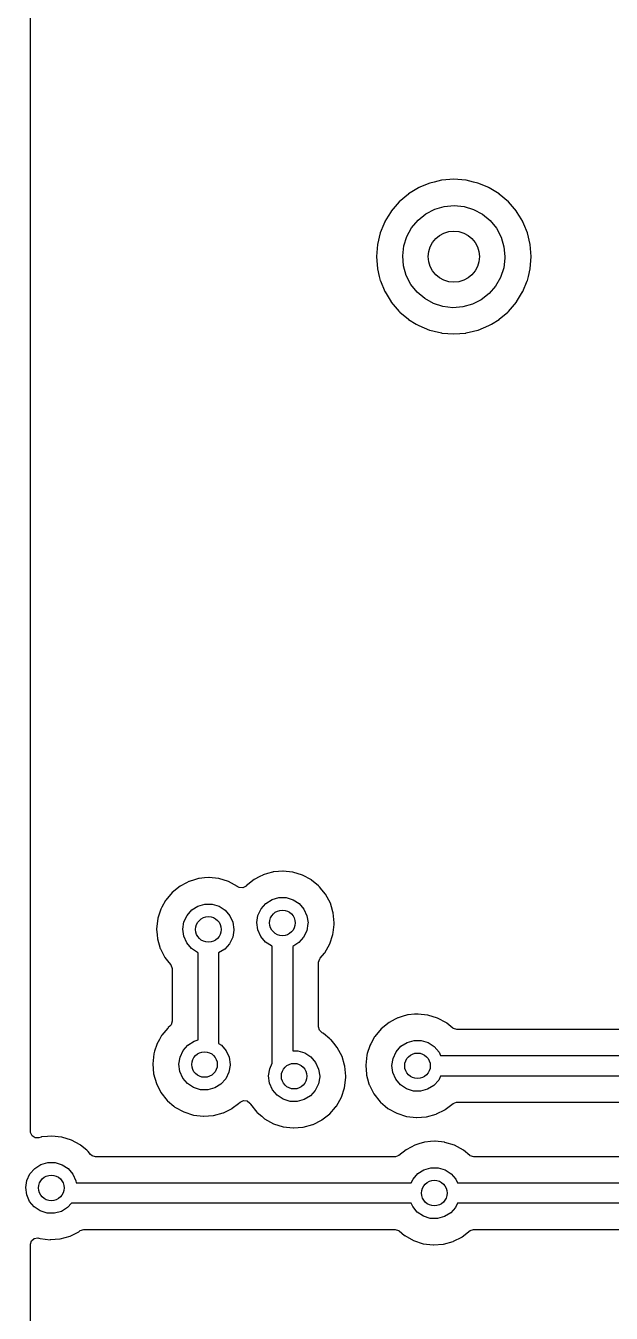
# Model space of a CAD drawing. Extents: x 83 to 134, y -229 to -45.
# Drawn here: x 82.96 to 94.42, y -193.43 to -168.26 of the extents above; entities that cross this region are included whole.
import ezdxf

# ---------------------------------------------------------------- set-up
doc = ezdxf.new("R2010")
doc.units = 0
doc.layers.add('BLACK', color=7, linetype='CONTINUOUS')

msp = doc.modelspace()

# ---------------------------------------------------------------- linework, layer by layer
at = {"layer": 'BLACK', "linetype": 'CONTINUOUS'}
for p, q in [((83.0585, -189.882), (83.0585, -45.0845)), ((90.6472, -171.425), (90.4532, -171.544)), ((90.6514, -171.423), (90.6472, -171.425)), ((90.656, -171.421), (90.6514, -171.423)), ((90.8662, -171.334), (90.656, -171.421)), ((90.656, -171.421), (90.656, -171.421)), ((90.8708, -171.332), (90.8662, -171.334)), ((90.8662, -171.334), (90.8662, -171.334)), ((90.951, -171.312), (90.8708, -171.332)), ((91.0969, -171.277), (90.951, -171.312)), ((91.1017, -171.276), (91.0969, -171.277)), ((91.0969, -171.277), (91.0969, -171.277)), ((91.3384, -171.258), (91.1017, -171.276)), ((91.5751, -171.276), (91.3384, -171.258)), ((91.5799, -171.277), (91.5751, -171.276)), ((91.7258, -171.312), (91.5799, -171.277)), ((91.5799, -171.277), (91.5799, -171.277)), ((91.806, -171.332), (91.7258, -171.312)), ((91.8106, -171.334), (91.806, -171.332)), ((92.0208, -171.421), (91.8106, -171.334)), ((91.8106, -171.334), (91.8106, -171.334)), ((92.0254, -171.423), (92.0208, -171.421)), ((92.0208, -171.421), (92.0208, -171.421)), ((92.0296, -171.425), (92.0254, -171.423)), ((92.2236, -171.544), (92.0296, -171.425)), ((90.2684, -171.701), (90.1142, -171.881)), ((90.449, -171.547), (90.2684, -171.701)), ((90.4532, -171.544), (90.449, -171.547)), ((90.4532, -171.544), (90.4532, -171.544)), ((92.2278, -171.547), (92.2236, -171.544)), ((92.2236, -171.544), (92.2236, -171.544)), ((92.4084, -171.701), (92.2278, -171.547)), ((92.5626, -171.881), (92.4084, -171.701)), ((90.1116, -171.886), (90.0543, -171.979)), ((90.1142, -171.881), (90.1116, -171.886)), ((90.1116, -171.886), (90.1116, -171.886)), ((90.6387, -172.056), (90.7908, -171.934)), ((90.7908, -171.934), (90.9638, -171.844)), ((90.9638, -171.844), (91.151, -171.789)), ((91.151, -171.789), (91.3454, -171.771)), ((91.3454, -171.771), (91.5395, -171.791)), ((91.5395, -171.791), (91.7259, -171.849)), ((91.7259, -171.849), (91.8976, -171.942)), ((91.8976, -171.942), (92.048, -172.066)), ((92.5652, -171.886), (92.5626, -171.881)), ((92.6225, -171.979), (92.5652, -171.886)), ((92.5652, -171.886), (92.5652, -171.886)), ((89.9682, -172.137), (89.8993, -172.303)), ((89.9883, -172.088), (89.9682, -172.137)), ((89.9902, -172.084), (89.9883, -172.088)), ((89.9883, -172.088), (89.9883, -172.088)), ((90.0543, -171.979), (89.9902, -172.084)), ((90.4193, -172.377), (90.5133, -172.206)), ((90.5133, -172.206), (90.6387, -172.056)), ((92.048, -172.066), (92.1713, -172.217)), ((92.1713, -172.217), (92.2629, -172.39)), ((92.6866, -172.084), (92.6225, -171.979)), ((92.6885, -172.088), (92.6866, -172.084)), ((92.7086, -172.137), (92.6885, -172.088)), ((92.6885, -172.088), (92.6885, -172.088)), ((92.7775, -172.303), (92.7086, -172.137)), ((89.8993, -172.303), (89.8439, -172.534)), ((90.3603, -172.563), (90.4193, -172.377)), ((92.2629, -172.39), (92.3194, -172.577)), ((92.8329, -172.534), (92.7775, -172.303)), ((89.8439, -172.534), (89.8252, -172.771)), ((90.3385, -172.757), (90.3603, -172.563)), ((92.3194, -172.577), (92.3384, -172.771)), ((92.8516, -172.771), (92.8329, -172.534)), ((89.8252, -172.771), (89.8439, -173.008)), ((90.3548, -172.951), (90.3385, -172.757)), ((90.4086, -173.139), (90.3548, -172.951)), ((92.338, -172.799), (92.3135, -172.992)), ((92.3384, -172.771), (92.338, -172.799)), ((92.8329, -173.008), (92.8516, -172.771)), ((89.8439, -173.008), (89.845, -173.012)), ((89.845, -173.012), (89.845, -173.012)), ((89.845, -173.012), (89.88, -173.158)), ((89.88, -173.158), (89.8993, -173.238)), ((90.4978, -173.313), (90.4086, -173.139)), ((92.2519, -173.178), (92.1555, -173.347)), ((92.3135, -172.992), (92.2519, -173.178)), ((92.7775, -173.238), (92.7968, -173.158)), ((92.7968, -173.158), (92.8318, -173.012)), ((92.8318, -173.012), (92.8329, -173.008)), ((92.8318, -173.012), (92.8318, -173.012)), ((89.8993, -173.238), (89.9012, -173.243)), ((89.9012, -173.243), (89.9012, -173.243)), ((89.9012, -173.243), (89.987, -173.45)), ((89.987, -173.45), (89.9902, -173.458)), ((89.9902, -173.458), (89.9927, -173.462)), ((89.9927, -173.462), (90.1116, -173.656)), ((90.6191, -173.465), (90.4978, -173.313)), ((90.7677, -173.592), (90.6191, -173.465)), ((92.1555, -173.347), (92.028, -173.495)), ((92.5652, -173.656), (92.6841, -173.462)), ((92.6841, -173.462), (92.6866, -173.458)), ((92.6866, -173.458), (92.6898, -173.45)), ((92.6898, -173.45), (92.7756, -173.243)), ((92.7756, -173.243), (92.7775, -173.238)), ((92.7756, -173.243), (92.7756, -173.243)), ((90.1116, -173.656), (90.1116, -173.656)), ((90.1116, -173.656), (90.1142, -173.66)), ((90.1142, -173.66), (90.2684, -173.841)), ((90.9381, -173.687), (90.7677, -173.592)), ((91.1237, -173.747), (90.9381, -173.687)), ((91.7, -173.703), (91.512, -173.756)), ((91.8742, -173.615), (91.7, -173.703)), ((92.028, -173.495), (91.8742, -173.615)), ((92.4084, -173.841), (92.5626, -173.66)), ((92.5626, -173.66), (92.5652, -173.656)), ((92.5652, -173.656), (92.5652, -173.656)), ((90.2684, -173.841), (90.2722, -173.844)), ((90.2722, -173.844), (90.2837, -173.854)), ((90.2837, -173.854), (90.449, -173.995)), ((91.3175, -173.771), (91.1237, -173.747)), ((91.512, -173.756), (91.3175, -173.771)), ((92.2278, -173.995), (92.3931, -173.854)), ((92.3931, -173.854), (92.4046, -173.844)), ((92.4046, -173.844), (92.4084, -173.841)), ((90.449, -173.995), (90.4532, -173.998)), ((90.4532, -173.998), (90.4532, -173.998)), ((90.4532, -173.998), (90.6038, -174.09)), ((90.6038, -174.09), (90.6514, -174.119)), ((90.6514, -174.119), (90.656, -174.121)), ((90.656, -174.121), (90.656, -174.121)), ((90.656, -174.121), (90.8613, -174.206)), ((90.8613, -174.206), (90.8708, -174.21)), ((90.8708, -174.21), (90.951, -174.229)), ((90.951, -174.229), (91.0969, -174.264)), ((91.5799, -174.264), (91.7258, -174.229)), ((91.7258, -174.229), (91.806, -174.21)), ((91.806, -174.21), (91.8155, -174.206)), ((91.8155, -174.206), (92.0208, -174.121)), ((92.0208, -174.121), (92.0254, -174.119)), ((92.0208, -174.121), (92.0208, -174.121)), ((92.0254, -174.119), (92.073, -174.09)), ((92.073, -174.09), (92.2236, -173.998)), ((92.2236, -173.998), (92.2278, -173.995)), ((92.2236, -173.998), (92.2236, -173.998)), ((91.0969, -174.264), (91.0969, -174.264)), ((91.0969, -174.264), (91.1017, -174.265)), ((91.1017, -174.265), (91.3384, -174.284)), ((91.3384, -174.284), (91.5751, -174.265)), ((91.5751, -174.265), (91.5799, -174.264)), ((91.5799, -174.264), (91.5799, -174.264)), ((87.7957, -184.806), (87.7898, -184.807)), ((87.8018, -184.805), (87.7957, -184.806)), ((87.8019, -184.805), (87.8018, -184.805)), ((87.9102, -184.795), (87.8019, -184.805)), ((87.9927, -184.788), (87.9102, -184.795)), ((87.9988, -184.788), (87.9927, -184.788)), ((88.1832, -184.808), (87.9988, -184.788)), ((87.9988, -184.788), (87.9988, -184.788)), ((86.1066, -185.015), (85.9829, -185.08)), ((86.1527, -184.991), (86.1066, -185.015)), ((86.1582, -184.988), (86.1527, -184.991)), ((86.1527, -184.991), (86.1527, -184.991)), ((86.2652, -184.957), (86.1582, -184.988)), ((86.342, -184.934), (86.2652, -184.957)), ((86.3479, -184.933), (86.342, -184.934)), ((86.342, -184.934), (86.342, -184.934)), ((86.354, -184.932), (86.3479, -184.933)), ((86.3541, -184.932), (86.354, -184.932)), ((86.4624, -184.922), (86.3541, -184.932)), ((86.5449, -184.915), (86.4624, -184.922)), ((86.551, -184.915), (86.5449, -184.915)), ((86.7354, -184.935), (86.551, -184.915)), ((86.551, -184.915), (86.551, -184.915)), ((86.7416, -184.935), (86.7354, -184.935)), ((86.7354, -184.935), (86.7354, -184.935)), ((86.9305, -184.994), (86.7416, -184.935)), ((87.1045, -185.088), (86.9305, -184.994)), ((87.4307, -184.953), (87.2766, -185.077)), ((87.5447, -184.893), (87.4307, -184.953)), ((87.6005, -184.864), (87.5447, -184.893)), ((87.606, -184.861), (87.6005, -184.864)), ((87.6005, -184.864), (87.6005, -184.864)), ((87.6964, -184.835), (87.606, -184.861)), ((87.7898, -184.807), (87.6964, -184.835)), ((87.7898, -184.807), (87.7898, -184.807)), ((88.1894, -184.808), (88.1832, -184.808)), ((88.1832, -184.808), (88.1832, -184.808)), ((88.3783, -184.867), (88.1894, -184.808)), ((88.5523, -184.961), (88.3783, -184.867)), ((88.557, -184.965), (88.5523, -184.961)), ((88.6929, -185.077), (88.557, -184.965)), ((88.557, -184.965), (88.557, -184.965)), ((85.8288, -185.204), (85.7016, -185.355)), ((85.9829, -185.08), (85.8288, -185.204)), ((87.1092, -185.092), (87.1045, -185.088)), ((87.1143, -185.095), (87.1092, -185.092)), ((87.1151, -185.094), (87.1143, -185.095)), ((87.1398, -185.109), (87.1151, -185.094)), ((87.2106, -185.114), (87.1398, -185.109)), ((87.273, -185.081), (87.2106, -185.114)), ((87.2766, -185.077), (87.273, -185.081)), ((87.7814, -185.345), (87.9177, -185.306)), ((87.9177, -185.306), (88.0595, -185.306)), ((88.0595, -185.306), (88.1953, -185.347)), ((88.7047, -185.087), (88.6929, -185.077)), ((88.7086, -185.092), (88.7047, -185.087)), ((88.7593, -185.154), (88.7086, -185.092)), ((88.7086, -185.092), (88.7086, -185.092)), ((88.8297, -185.24), (88.7593, -185.154)), ((88.9225, -185.415), (88.8297, -185.24)), ((85.6045, -185.535), (85.5484, -185.711)), ((85.6064, -185.529), (85.6045, -185.535)), ((85.6045, -185.535), (85.6045, -185.535)), ((85.626, -185.493), (85.6064, -185.529)), ((85.6987, -185.361), (85.626, -185.493)), ((85.7016, -185.355), (85.6987, -185.361)), ((85.6987, -185.361), (85.6987, -185.361)), ((86.1199, -185.653), (86.2137, -185.547)), ((86.2137, -185.547), (86.3336, -185.472)), ((86.3336, -185.472), (86.4699, -185.433)), ((86.4699, -185.433), (86.6117, -185.433)), ((86.6117, -185.433), (86.7475, -185.474)), ((86.7475, -185.474), (86.8665, -185.551)), ((86.8665, -185.551), (86.959, -185.659)), ((87.5074, -185.655), (87.5677, -185.526)), ((87.5677, -185.526), (87.6615, -185.42)), ((87.6615, -185.42), (87.7814, -185.345)), ((88.1953, -185.347), (88.3143, -185.424)), ((88.3143, -185.424), (88.4068, -185.532)), ((88.4068, -185.532), (88.4655, -185.661)), ((88.944, -185.486), (88.9225, -185.415)), ((88.9744, -185.587), (88.944, -185.486)), ((85.5466, -185.717), (85.5245, -185.914)), ((85.5484, -185.711), (85.5466, -185.717)), ((86.0378, -185.922), (86.0596, -185.782)), ((86.0596, -185.782), (86.1199, -185.653)), ((86.959, -185.659), (87.0177, -185.788)), ((87.0177, -185.788), (87.0378, -185.928)), ((87.4856, -185.795), (87.5074, -185.655)), ((87.504, -185.935), (87.4856, -185.795)), ((88.4855, -185.813), (88.4619, -185.953)), ((88.4655, -185.661), (88.4856, -185.801)), ((88.4856, -185.801), (88.4855, -185.813)), ((88.9797, -185.604), (88.9744, -185.587)), ((88.999, -185.801), (88.9797, -185.604)), ((88.9986, -185.829), (88.999, -185.801)), ((85.5245, -185.914), (85.525, -185.92)), ((85.525, -185.92), (85.5344, -186.031)), ((85.5344, -186.031), (85.5411, -186.111)), ((86.0562, -186.062), (86.0378, -185.922)), ((86.1133, -186.192), (86.0562, -186.062)), ((87.0377, -185.94), (87.0141, -186.08)), ((87.0378, -185.928), (87.0377, -185.94)), ((87.5611, -186.065), (87.504, -185.935)), ((87.6523, -186.174), (87.5611, -186.065)), ((88.4619, -185.953), (88.4001, -186.081)), ((88.9114, -186.213), (88.9738, -186.026)), ((88.9738, -186.026), (88.9783, -185.99)), ((88.9783, -185.99), (88.9986, -185.829)), ((85.5411, -186.111), (85.5956, -186.301)), ((85.5956, -186.301), (85.5984, -186.307)), ((85.5984, -186.307), (85.6734, -186.453)), ((86.2045, -186.301), (86.1133, -186.192)), ((86.3225, -186.379), (86.2045, -186.301)), ((86.8572, -186.313), (86.7378, -186.386)), ((86.9523, -186.208), (86.8572, -186.313)), ((87.0141, -186.08), (86.9523, -186.208)), ((87.7703, -186.252), (87.6523, -186.174)), ((87.7856, -186.257), (87.7703, -186.252)), ((87.7856, -188.546), (87.7856, -186.257)), ((88.305, -186.186), (88.1856, -186.259)), ((88.1856, -186.259), (88.1856, -188.303)), ((88.4001, -186.081), (88.305, -186.186)), ((88.8137, -186.385), (88.9114, -186.213)), ((85.6734, -186.453), (85.686, -186.477)), ((85.686, -186.477), (85.7641, -186.576)), ((86.3378, -186.384), (86.3225, -186.379)), ((86.3378, -188.09), (86.3378, -186.384)), ((86.7378, -186.386), (86.7378, -188.159)), ((88.6941, -186.571), (88.7141, -186.502)), ((88.7141, -186.502), (88.7247, -186.488)), ((88.7247, -186.488), (88.8097, -186.39)), ((88.8097, -186.39), (88.8137, -186.385)), ((88.8097, -186.39), (88.8097, -186.39)), ((85.7641, -186.576), (85.802, -186.623)), ((85.802, -186.623), (85.8287, -186.689)), ((85.8287, -186.689), (85.8293, -186.702)), ((85.8293, -186.702), (85.8293, -187.724)), ((88.6941, -187.836), (88.6941, -186.571)), ((85.7823, -187.822), (85.7526, -187.846)), ((85.8093, -187.792), (85.7823, -187.822)), ((85.8293, -187.724), (85.8093, -187.792)), ((90.0723, -187.747), (89.9182, -187.871)), ((90.1931, -187.684), (90.0723, -187.747)), ((90.2421, -187.658), (90.1931, -187.684)), ((90.2476, -187.655), (90.2421, -187.658)), ((90.2421, -187.658), (90.2421, -187.658)), ((90.3263, -187.632), (90.2476, -187.655)), ((90.4314, -187.601), (90.3263, -187.632)), ((90.4373, -187.6), (90.4314, -187.601)), ((90.4314, -187.601), (90.4314, -187.601)), ((90.4434, -187.599), (90.4373, -187.6)), ((90.4435, -187.599), (90.4434, -187.599)), ((90.5685, -187.588), (90.4435, -187.599)), ((90.6343, -187.582), (90.5685, -187.588)), ((90.6404, -187.582), (90.6343, -187.582)), ((90.8248, -187.602), (90.6404, -187.582)), ((90.6404, -187.582), (90.6404, -187.582)), ((90.831, -187.602), (90.8248, -187.602)), ((90.8248, -187.602), (90.8248, -187.602)), ((91.0199, -187.661), (90.831, -187.602)), ((91.1939, -187.755), (91.0199, -187.661)), ((91.1986, -187.759), (91.1939, -187.755)), ((91.318, -187.858), (91.1986, -187.759)), ((91.1986, -187.759), (91.1986, -187.759)), ((85.6225, -188.002), (85.5797, -188.08)), ((85.6254, -187.997), (85.6225, -188.002)), ((85.6225, -188.002), (85.6225, -188.002)), ((85.7416, -187.859), (85.6254, -187.997)), ((85.7486, -187.85), (85.7416, -187.859)), ((85.7526, -187.846), (85.7486, -187.85)), ((88.7098, -187.897), (88.6941, -187.836)), ((88.7602, -187.947), (88.7098, -187.897)), ((88.7754, -187.955), (88.7602, -187.947)), ((88.7755, -187.955), (88.7754, -187.955)), ((88.7809, -187.958), (88.7755, -187.955)), ((88.7856, -187.962), (88.7809, -187.958)), ((88.9104, -188.065), (88.7856, -187.962)), ((88.7856, -187.962), (88.7856, -187.962)), ((88.9333, -188.084), (88.9104, -188.065)), ((89.7881, -188.028), (89.7127, -188.165)), ((89.791, -188.022), (89.7881, -188.028)), ((89.7881, -188.028), (89.7881, -188.028)), ((89.9182, -187.871), (89.791, -188.022)), ((91.3302, -187.866), (91.318, -187.858)), ((91.3984, -187.886), (91.3302, -187.866)), ((108.65, -187.886), (91.3984, -187.886)), ((85.4857, -188.31), (85.4704, -188.359)), ((85.5283, -188.176), (85.4857, -188.31)), ((85.5302, -188.17), (85.5283, -188.176)), ((85.5283, -188.176), (85.5283, -188.176)), ((85.5797, -188.08), (85.5302, -188.17)), ((85.9834, -188.423), (86.0437, -188.295)), ((86.0437, -188.295), (86.1375, -188.189)), ((86.1375, -188.189), (86.2574, -188.113)), ((86.2574, -188.113), (86.3378, -188.09)), ((86.7378, -188.159), (86.7903, -188.193)), ((86.7903, -188.193), (86.8828, -188.3)), ((86.8828, -188.3), (86.9415, -188.429)), ((88.1856, -188.303), (88.2881, -188.304)), ((88.2881, -188.304), (88.4239, -188.344)), ((88.9372, -188.089), (88.9333, -188.084)), ((88.9879, -188.151), (88.9372, -188.089)), ((88.9372, -188.089), (88.9372, -188.089)), ((89.0583, -188.237), (88.9879, -188.151)), ((89.1511, -188.412), (89.0583, -188.237)), ((89.6939, -188.202), (89.6459, -188.353)), ((89.6958, -188.196), (89.6939, -188.202)), ((89.6939, -188.202), (89.6939, -188.202)), ((89.7127, -188.165), (89.6958, -188.196)), ((90.149, -188.449), (90.2093, -188.32)), ((90.2093, -188.32), (90.3031, -188.214)), ((90.3031, -188.214), (90.423, -188.139)), ((90.423, -188.139), (90.5593, -188.1)), ((90.5593, -188.1), (90.7011, -188.1)), ((90.7011, -188.1), (90.8369, -188.141)), ((90.8369, -188.141), (90.9559, -188.218)), ((90.9559, -188.218), (91.0484, -188.326)), ((91.0484, -188.326), (91.08, -188.395)), ((85.4704, -188.359), (85.4483, -188.555)), ((85.4483, -188.555), (85.4649, -188.753)), ((85.9616, -188.563), (85.9834, -188.423)), ((85.98, -188.704), (85.9616, -188.563)), ((86.9615, -188.582), (86.9379, -188.722)), ((86.9415, -188.429), (86.9616, -188.57)), ((86.9616, -188.57), (86.9615, -188.582)), ((87.736, -188.652), (87.7856, -188.546)), ((88.4239, -188.344), (88.5429, -188.421)), ((88.5429, -188.421), (88.6354, -188.529)), ((88.6354, -188.529), (88.6941, -188.658)), ((89.2021, -188.581), (89.1511, -188.412)), ((89.2083, -188.601), (89.2021, -188.581)), ((89.636, -188.384), (89.6139, -188.581)), ((89.6139, -188.581), (89.6144, -188.587)), ((89.6459, -188.353), (89.636, -188.384)), ((90.1272, -188.589), (90.149, -188.449)), ((91.08, -188.395), (108.902, -188.395)), ((85.4649, -188.753), (85.5194, -188.943)), ((86.0371, -188.834), (85.98, -188.704)), ((86.1283, -188.942), (86.0371, -188.834)), ((86.9379, -188.722), (86.8761, -188.849)), ((87.7142, -188.792), (87.736, -188.652)), ((87.7326, -188.933), (87.7142, -188.792)), ((88.7141, -188.81), (88.6905, -188.95)), ((88.6941, -188.658), (88.7142, -188.798)), ((88.7142, -188.798), (88.7141, -188.81)), ((89.2024, -189.023), (89.2272, -188.826)), ((89.2276, -188.798), (89.2083, -188.601)), ((89.2272, -188.826), (89.2276, -188.798)), ((89.6144, -188.587), (89.6288, -188.758)), ((89.6288, -188.758), (89.6305, -188.778)), ((89.6305, -188.778), (89.6508, -188.849)), ((90.1456, -188.729), (90.1272, -188.589)), ((90.2027, -188.859), (90.1456, -188.729)), ((91.0803, -188.795), (91.0417, -188.875)), ((108.81, -188.795), (91.0803, -188.795)), ((85.5194, -188.943), (85.6098, -189.119)), ((86.2463, -189.021), (86.1283, -188.942)), ((86.3817, -189.063), (86.2463, -189.021)), ((86.5234, -189.066), (86.3817, -189.063)), ((86.6602, -189.028), (86.5234, -189.066)), ((86.781, -188.954), (86.6602, -189.028)), ((86.8761, -188.849), (86.781, -188.954)), ((87.7897, -189.062), (87.7326, -188.933)), ((87.8809, -189.171), (87.7897, -189.062)), ((88.6287, -189.078), (88.5336, -189.183)), ((88.6905, -188.95), (88.6287, -189.078)), ((89.14, -189.21), (89.2024, -189.023)), ((89.6508, -188.849), (89.6783, -188.945)), ((89.6783, -188.945), (89.685, -188.968)), ((89.685, -188.968), (89.6878, -188.974)), ((89.6878, -188.974), (89.7601, -189.114)), ((90.2939, -188.968), (90.2027, -188.859)), ((90.4119, -189.046), (90.2939, -188.968)), ((90.5473, -189.089), (90.4119, -189.046)), ((90.8258, -189.054), (90.689, -189.091)), ((90.9466, -188.98), (90.8258, -189.054)), ((91.0417, -188.875), (90.9466, -188.98)), ((85.6098, -189.119), (85.7326, -189.274)), ((85.7326, -189.274), (85.7373, -189.278)), ((85.7373, -189.278), (85.7373, -189.278)), ((85.7373, -189.278), (85.8605, -189.382)), ((87.0046, -189.425), (87.1262, -189.33)), ((87.1262, -189.33), (87.1556, -189.307)), ((87.1556, -189.307), (87.1604, -189.303)), ((87.1556, -189.307), (87.1556, -189.307)), ((87.1604, -189.303), (87.1605, -189.303)), ((87.1605, -189.303), (87.2218, -189.272)), ((87.2218, -189.272), (87.2925, -189.279)), ((87.2925, -189.279), (87.3483, -189.323)), ((87.3483, -189.323), (87.3576, -189.338)), ((87.3576, -189.338), (87.3624, -189.347)), ((87.9989, -189.249), (87.8809, -189.171)), ((88.1343, -189.292), (87.9989, -189.249)), ((88.276, -189.294), (88.1343, -189.292)), ((88.4128, -189.257), (88.276, -189.294)), ((88.5336, -189.183), (88.4128, -189.257)), ((89.0423, -189.382), (89.14, -189.21)), ((89.7601, -189.114), (89.7754, -189.144)), ((89.7754, -189.144), (89.8982, -189.299)), ((89.8982, -189.299), (89.9029, -189.303)), ((89.9029, -189.303), (89.9029, -189.303)), ((89.9029, -189.303), (89.9962, -189.382)), ((90.689, -189.091), (90.5473, -189.089)), ((91.1702, -189.451), (91.3243, -189.33)), ((91.3243, -189.33), (91.3903, -189.304)), ((91.3903, -189.304), (91.4019, -189.303)), ((91.4019, -189.303), (108.429, -189.303)), ((85.8605, -189.382), (85.8832, -189.402)), ((85.8832, -189.402), (86.0559, -189.498)), ((86.0559, -189.498), (86.244, -189.559)), ((86.244, -189.559), (86.4404, -189.583)), ((86.4404, -189.583), (86.4465, -189.582)), ((86.4465, -189.582), (86.6314, -189.568)), ((86.4465, -189.582), (86.4465, -189.582)), ((86.6314, -189.568), (86.6314, -189.568)), ((86.6314, -189.568), (86.6376, -189.568)), ((86.6376, -189.568), (86.8281, -189.514)), ((86.8281, -189.514), (86.8336, -189.512)), ((86.8336, -189.512), (86.9991, -189.428)), ((86.8336, -189.512), (86.8336, -189.512)), ((86.9991, -189.428), (87.0046, -189.425)), ((86.9991, -189.428), (86.9991, -189.428)), ((87.3624, -189.347), (87.4852, -189.502)), ((87.4852, -189.502), (87.4899, -189.506)), ((87.4899, -189.506), (87.4899, -189.506)), ((87.4899, -189.506), (87.58, -189.583)), ((87.58, -189.583), (87.6358, -189.63)), ((88.7572, -189.654), (88.913, -189.532)), ((88.913, -189.532), (89.0225, -189.405)), ((89.0225, -189.405), (89.0382, -189.387)), ((89.0382, -189.387), (89.0423, -189.382)), ((89.0382, -189.387), (89.0382, -189.387)), ((89.9962, -189.382), (90.0489, -189.427)), ((90.0489, -189.427), (90.2215, -189.524)), ((90.2215, -189.524), (90.4096, -189.585)), ((90.4096, -189.585), (90.606, -189.608)), ((90.8032, -189.593), (90.9937, -189.54)), ((90.9937, -189.54), (90.9992, -189.537)), ((90.9992, -189.537), (91.1647, -189.453)), ((90.9992, -189.537), (90.9992, -189.537)), ((91.1647, -189.453), (91.1702, -189.451)), ((91.1647, -189.453), (91.1647, -189.453)), ((87.6358, -189.63), (87.8085, -189.727)), ((87.8085, -189.727), (87.9966, -189.788)), ((87.9966, -189.788), (88.193, -189.811)), ((88.193, -189.811), (88.1991, -189.811)), ((88.1991, -189.811), (88.384, -189.797)), ((88.1991, -189.811), (88.1991, -189.811)), ((88.384, -189.797), (88.3902, -189.796)), ((88.384, -189.797), (88.384, -189.797)), ((88.3902, -189.796), (88.5807, -189.743)), ((88.5807, -189.743), (88.5862, -189.74)), ((88.5862, -189.74), (88.7517, -189.657)), ((88.5862, -189.74), (88.5862, -189.74)), ((88.7517, -189.657), (88.7572, -189.654)), ((88.7517, -189.657), (88.7517, -189.657)), ((90.606, -189.608), (90.6121, -189.608)), ((90.6121, -189.608), (90.797, -189.593)), ((90.6121, -189.608), (90.6121, -189.608)), ((90.797, -189.593), (90.797, -189.593)), ((90.797, -189.593), (90.8032, -189.593)), ((83.0598, -189.9), (83.0585, -189.882)), ((83.0893, -189.965), (83.0598, -189.9)), ((83.1491, -190.003), (83.0893, -189.965)), ((83.2201, -190.003), (83.1491, -190.003)), ((83.2686, -189.989), (83.2201, -190.003)), ((83.2745, -189.987), (83.2686, -189.989)), ((83.2686, -189.989), (83.2686, -189.989)), ((83.2806, -189.987), (83.2745, -189.987)), ((83.2807, -189.987), (83.2806, -189.987)), ((83.389, -189.977), (83.2807, -189.987)), ((83.4715, -189.969), (83.389, -189.977)), ((83.4776, -189.97), (83.4715, -189.969)), ((83.662, -189.989), (83.4776, -189.97)), ((83.4776, -189.97), (83.4776, -189.97)), ((83.6682, -189.99), (83.662, -189.989)), ((83.662, -189.989), (83.662, -189.989)), ((83.8571, -190.048), (83.6682, -189.99)), ((84.0311, -190.142), (83.8571, -190.048)), ((90.7616, -190.091), (90.6565, -190.121)), ((90.7675, -190.089), (90.7616, -190.091)), ((90.7616, -190.091), (90.7616, -190.091)), ((90.7736, -190.088), (90.7675, -190.089)), ((90.7737, -190.088), (90.7736, -190.088)), ((90.882, -190.078), (90.7737, -190.088)), ((90.9645, -190.071), (90.882, -190.078)), ((90.9706, -190.071), (90.9645, -190.071)), ((91.155, -190.091), (90.9706, -190.071)), ((90.9706, -190.071), (90.9706, -190.071)), ((91.1612, -190.092), (91.155, -190.091)), ((91.155, -190.091), (91.155, -190.091)), ((91.3501, -190.15), (91.1612, -190.092)), ((84.0358, -190.146), (84.0311, -190.142)), ((84.1586, -190.248), (84.0358, -190.146)), ((84.0358, -190.146), (84.0358, -190.146)), ((84.1835, -190.269), (84.1586, -190.248)), ((84.1874, -190.273), (84.1835, -190.269)), ((84.2331, -190.329), (84.1874, -190.273)), ((84.2626, -190.356), (84.2331, -190.329)), ((90.4025, -190.236), (90.2636, -190.348)), ((90.5009, -190.185), (90.4025, -190.236)), ((90.5723, -190.147), (90.5009, -190.185)), ((90.5778, -190.145), (90.5723, -190.147)), ((90.5723, -190.147), (90.5723, -190.147)), ((90.6565, -190.121), (90.5778, -190.145)), ((91.5241, -190.244), (91.3501, -190.15)), ((91.5288, -190.248), (91.5241, -190.244)), ((91.6482, -190.347), (91.5288, -190.248)), ((91.5288, -190.248), (91.5288, -190.248)), ((83.1403, -190.602), (83.2602, -190.526)), ((83.2602, -190.526), (83.3965, -190.487)), ((83.3965, -190.487), (83.5383, -190.488)), ((83.5383, -190.488), (83.6741, -190.529)), ((83.6741, -190.529), (83.7931, -190.606)), ((84.3307, -190.376), (84.2626, -190.356)), ((90.1847, -190.376), (84.3307, -190.376)), ((90.198, -190.375), (90.1847, -190.376)), ((90.2636, -190.348), (90.198, -190.375)), ((90.7532, -190.628), (90.8895, -190.589)), ((90.8895, -190.589), (91.0313, -190.59)), ((91.0313, -190.59), (91.1671, -190.63)), ((91.6604, -190.356), (91.6482, -190.347)), ((91.7286, -190.376), (91.6604, -190.356)), ((107.062, -190.376), (91.7286, -190.376)), ((82.9644, -190.976), (82.9862, -190.836)), ((82.9862, -190.836), (83.0465, -190.708)), ((83.0465, -190.708), (83.1403, -190.602)), ((83.7931, -190.606), (83.8856, -190.713)), ((83.8856, -190.713), (83.9443, -190.842)), ((83.9443, -190.842), (83.9503, -190.884)), ((90.5045, -190.884), (90.5395, -190.81)), ((90.5395, -190.81), (90.6333, -190.703)), ((90.6333, -190.703), (90.7532, -190.628)), ((91.1671, -190.63), (91.2861, -190.707)), ((91.2861, -190.707), (91.3786, -190.815)), ((91.3786, -190.815), (91.4102, -190.884)), ((82.9828, -191.117), (82.9644, -190.976)), ((83.9503, -190.884), (90.5045, -190.884)), ((91.4102, -190.884), (107.087, -190.884)), ((83.0399, -191.247), (82.9828, -191.117)), ((83.1311, -191.355), (83.0399, -191.247)), ((83.859, -191.284), (83.7838, -191.367)), ((90.5047, -191.284), (83.859, -191.284)), ((90.5329, -191.348), (90.5047, -191.284)), ((90.6241, -191.457), (90.5329, -191.348)), ((91.4105, -191.284), (91.3719, -191.364)), ((107.004, -191.284), (91.4105, -191.284)), ((83.2491, -191.434), (83.1311, -191.355)), ((83.3845, -191.476), (83.2491, -191.434)), ((83.5262, -191.479), (83.3845, -191.476)), ((83.663, -191.441), (83.5262, -191.479)), ((83.7838, -191.367), (83.663, -191.441)), ((90.7421, -191.535), (90.6241, -191.457)), ((90.8775, -191.578), (90.7421, -191.535)), ((91.0192, -191.58), (90.8775, -191.578)), ((91.156, -191.543), (91.0192, -191.58)), ((91.2768, -191.469), (91.156, -191.543)), ((91.3719, -191.364), (91.2768, -191.469)), ((83.8364, -191.925), (84.0019, -191.841)), ((84.0019, -191.841), (84.0074, -191.838)), ((84.0019, -191.841), (84.0019, -191.841)), ((84.0074, -191.838), (84.0315, -191.819)), ((84.0315, -191.819), (84.0975, -191.793)), ((84.0975, -191.793), (84.1091, -191.793)), ((84.1091, -191.793), (90.1874, -191.793)), ((90.1874, -191.793), (90.2555, -191.813)), ((90.2555, -191.813), (90.2691, -191.823)), ((90.2691, -191.823), (90.3729, -191.911)), ((91.5004, -191.94), (91.6545, -191.819)), ((91.6545, -191.819), (91.7205, -191.793)), ((91.7205, -191.793), (91.7321, -191.793)), ((91.7321, -191.793), (106.508, -191.793)), ((83.0585, -192.085), (83.0785, -192.016)), ((83.0585, -229.236), (83.0585, -192.085)), ((83.0785, -192.016), (83.1322, -191.97)), ((83.1322, -191.97), (83.2024, -191.96)), ((83.2024, -191.96), (83.2234, -191.965)), ((83.2234, -191.965), (83.2468, -191.972)), ((83.2468, -191.972), (83.4432, -191.996)), ((83.4432, -191.996), (83.4493, -191.995)), ((83.4493, -191.995), (83.6342, -191.981)), ((83.4493, -191.995), (83.4493, -191.995)), ((83.6342, -191.981), (83.6342, -191.981)), ((83.6342, -191.981), (83.6404, -191.981)), ((83.6404, -191.981), (83.8309, -191.927)), ((83.8309, -191.927), (83.8364, -191.925)), ((83.8364, -191.925), (83.8364, -191.925)), ((90.3729, -191.911), (90.379, -191.916)), ((90.379, -191.916), (90.5517, -192.013)), ((90.5517, -192.013), (90.7398, -192.074)), ((90.7398, -192.074), (90.9362, -192.097)), ((90.9362, -192.097), (90.9423, -192.097)), ((90.9423, -192.097), (91.1272, -192.083)), ((90.9423, -192.097), (90.9423, -192.097)), ((91.1272, -192.083), (91.1334, -192.082)), ((91.1272, -192.083), (91.1272, -192.083)), ((91.1334, -192.082), (91.3239, -192.029)), ((91.3239, -192.029), (91.3294, -192.026)), ((91.3294, -192.026), (91.4949, -191.943)), ((91.3294, -192.026), (91.3294, -192.026)), ((91.4949, -191.943), (91.5004, -191.94)), ((91.4949, -191.943), (91.4949, -191.943))]:
    msp.add_line(p, q, dxfattribs=at)
at = {"layer": 'BLACK'}
for centre, radius in [((91.3384, -172.771), 0.5), ((87.9856, -185.801), 0.25), ((86.5378, -185.928), 0.25), ((86.4616, -188.57), 0.25), ((88.2142, -188.798), 0.25), ((90.6272, -188.595), 0.25), ((83.4644, -190.983), 0.25), ((90.9574, -191.084), 0.25)]:
    msp.add_circle(centre, radius, dxfattribs=at)

doc.saveas('drawing.dxf')
